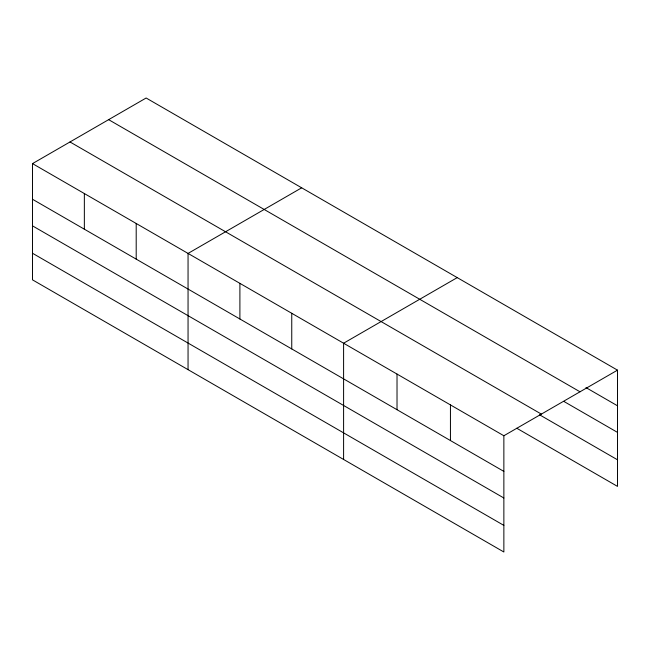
<?xml version="1.0" encoding="UTF-8"?>
<svg xmlns="http://www.w3.org/2000/svg" width="650" height="650" viewBox="0 0 650 650"><rect width="100%" height="100%" fill="white"/><g stroke="black" fill="none" stroke-linecap="round" stroke-linejoin="round"><path stroke-width="0.97" d="M32.5 163.613L503.864 435.752L503.864 551.996L32.5 279.849L32.5 163.613L146.136 98.004L617.5 370.151L617.5 486.387L516.791 428.244M301.681 187.809L188.053 253.419L188.053 369.663M457.234 277.615L343.598 343.224L343.598 459.469M503.864 435.752L617.5 370.151M585.975 387.587L617.5 405.795M108.631 119.657L580.003 391.796M564.078 401.546L617.5 432.388M69.997 141.96L541.369 414.107M539.557 414.789L617.5 459.794M32.5 199.257L503.864 471.396M32.5 225.859L503.864 497.997M32.5 253.256L503.864 525.395M450.442 404.909L450.442 440.554M397.02 374.067L397.02 409.711M291.752 313.292L291.752 348.936M239.899 283.351L239.899 319.004M136.199 223.486L136.199 259.131M84.354 193.546L84.354 229.19"/></g></svg>
